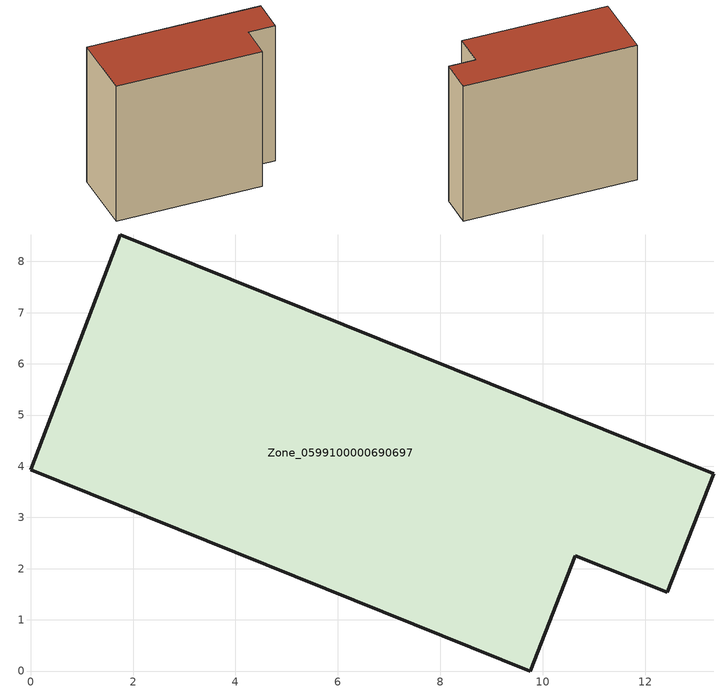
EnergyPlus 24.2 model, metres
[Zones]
Zone_0599100000690697
 floor ground (C_G): 0,3.93 1.75,8.52 13.34,3.85 12.43,1.54 10.64,2.25 9.76,0 z0
 wall outside (C_F): 1.75,8.52 0,3.93 9.76,0 10.64,2.25 12.43,1.54 13.34,3.85 1.75,8.52 z0:10.96
 roof outside (C_R): 13.34,3.85 1.75,8.52 0,3.93 9.76,0 10.64,2.25 12.43,1.54 z10.96
[BUILDING]
Pand.0599100000690697: North Axis=0; Terrain=City; Loads Convergence Tolerance Value=0.04; Temperature Convergence Tolerance Value=0.4; Solar Distribution=FullExterior; Maximum Number of Warmup Days=25; Minimum Number of Warmup Days=1
[Site:Location]
Rotterdam.The.Hague.AP_ZH_NLD Design_Conditions: Latitude=51.96; Longitude=4.45; Time Zone=1; Elevation=-4.5
[SITE:GROUNDTEMPERATURE:BUILDINGSURFACE]
18, 18, 18, 18, 18, 18, 18, 18, 18, 18, 18, 18
[MATERIAL] Thermal Absorptance=0.9; Solar Absorptance=0.7; Visible Absorptance=0.7
Name | Roughness | Thickness | Conductivity | Density | Specific Heat
G.TI.1946 | MediumSmooth | 0.15 | 1 | 540 | 1210
F.TI.1946 | Rough | 0.3 | 0.857143 | 1920 | 840
R.TI.1946 | MediumRough | 0.2 | 0.1 | 1500 | 1000
[CONSTRUCTION]
C_G: G.TI.1946
C_F: F.TI.1946
C_R: R.TI.1946
[ZONE]
Zone_0599100000690697: Type=1; Multiplier=1; Ceiling Height=Autocalculate; Volume=Autocalculate; Floor Area=autocalculate; Part of Total Floor Area=Yes
[ZONEINFILTRATION:DESIGNFLOWRATE]
Infil_Zone_0599100000690697: Zone or ZoneList or Space or SpaceList=Zone_0599100000690697; Schedule=AlwaysOn; Design Flow Rate Calculation Method=Flow/Area; Flow Rate per Floor Area=0.003; Constant Term Coefficient=1; Temperature Term Coefficient=0; Velocity Term Coefficient=0; Velocity Squared Term Coefficient=0
[HVACTEMPLATE:ZONE:IDEALLOADSAIRSYSTEM]
Zone_0599100000690697: Maximum Heating Supply Air Temperature=50; Minimum Cooling Supply Air Temperature=13; Maximum Heating Supply Air Humidity Ratio=0.0156; Minimum Cooling Supply Air Humidity Ratio=0.0077; Heating Limit=NoLimit; Cooling Limit=NoLimit; Dehumidification Control Type=ConstantSensibleHeatRatio; Cooling Sensible Heat Ratio=0.7; Dehumidification Setpoint=60; Humidification Control Type=None; Humidification Setpoint=30; Outdoor Air Method=None; Outdoor Air Flow Rate per Person=0.00944; Outdoor Air Flow Rate per Zone Floor Area=0; Outdoor Air Flow Rate per Zone=0; Demand Controlled Ventilation Type=None; Outdoor Air Economizer Type=NoEconomizer; Heat Recovery Type=None; Sensible Heat Recovery Effectiveness=0.7; Latent Heat Recovery Effectiveness=0.65
[ZONECONTROL:THERMOSTAT]
ThermostatControl_Zone_0599100000690697: Zone or ZoneList=Zone_0599100000690697; Control Type Schedule=DualSetpointControlType; Control 1=Thermostat_Zone_0599100000690697; Temperature Difference Between Cutout And Setpoint=0
[THERMOSTATSETPOINT:DUALSETPOINT]
Thermostat_Zone_0599100000690697: Heating Setpoint Temperature Schedule=HeatingSetpoint_Zone_0599100000690697; Cooling Setpoint Temperature Schedule=CoolingSetpoint_Zone_0599100000690697
[SCHEDULE:COMPACT]
HeatingSetpoint_Zone_0599100000690697: Through: 12/31, For: AllDays, Until: 24:00, 21
CoolingSetpoint_Zone_0599100000690697: Through: 12/31, For: AllDays, Until: 24:00, 24
DualSetpointControlType: Through: 12/31, For: AllDays, Until: 24:00, 4
AlwaysOn: Through: 12/31, For: AllDays, Until: 24:00, 1
